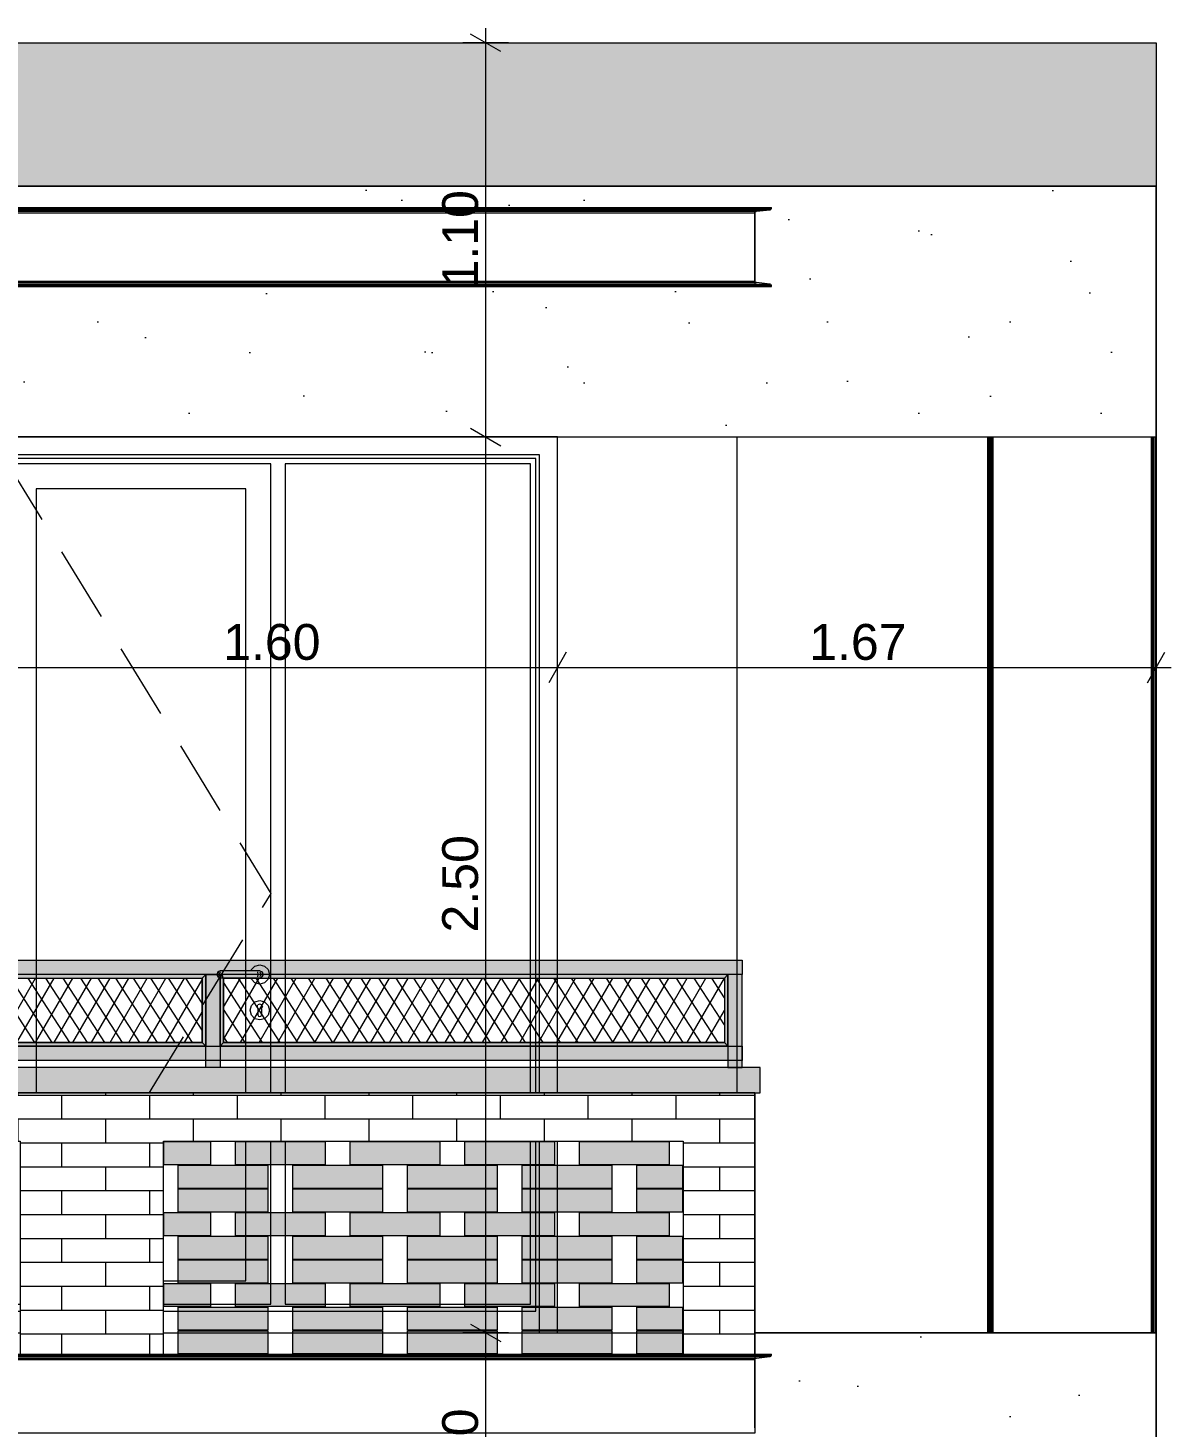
# Model space of a CAD drawing. Header units: millimetres. Extents: x 476571643 to 477489869, y 4620928210 to 4621294454.
# Drawn here: x 477479626 to 477482815, y 4621006164 to 4621010071 of the extents above; entities that cross this region are included whole.
import ezdxf

# ---------------------------------------------------------------- set-up
doc = ezdxf.new("R2010")
doc.units = ezdxf.units.MM
doc.header["$MEASUREMENT"] = 0
doc.set_wipeout_variables(frame=1)
doc.linetypes.add('Hidden Line', pattern=[317.5, 211.666667, -105.833333])
doc.linetypes.add('Wipeout_Contour', pattern=[1000, 0, -1000])
for name, color, linetype, lineweight in [('2D Drafting - General_Pen_No__30_Pen_No__9_Pen_No__9_Pen_No__253', 252, 'Continuous', 0), ('2D Drafting - General_Pen_No__30_Pen_No__9_Pen_No__9_Pen_No__7', 7, 'Continuous', 0), ('2D Drafting - General_Pen_No__7_Pen_No__7', 7, 'Continuous', 0), ('New_2D Drafting - General_Pen_No__30_Pen_No__9_Pen_No__9_Pen_No__250', 7, 'Continuous', 0), ('New_2D Drafting - General_Pen_No__30_Pen_No__9_Pen_No__9_Pen_No__255', 255, 'Continuous', 0), ('New_2D Drafting - General_Pen_No__30_Pen_No__9_Pen_No__9_Pen_No__42', 250, 'Continuous', 0), ('New_2D Drafting - General_Pen_No__30_Pen_No__9_Pen_No__9_Pen_No__7', 7, 'Continuous', 0), ('New_2D Drafting - General_Pen_No__4', 7, 'Continuous', 0), ('New_2D Drafting - General_Pen_No__7', 7, 'Continuous', 0), ('New_Structural - Bearing_Pen_No__250', 7, 'Continuous', 0), ('New_Structural - Bearing_Pen_No__4', 7, 'Continuous', 0), ('Structural - Bearing_Pen_No__250', 7, 'Continuous', 0), ('zoma_Pen_No__142', 142, 'Continuous', 0)]:
    doc.layers.add(name, color=color, linetype=linetype, lineweight=lineweight)
doc.layers.add('New_2D Drafting - General_Pen_No__30_Pen_No__9_Pen_No__9', color=7, linetype='Continuous')
doc.layers.add('zoma', color=7, linetype='Continuous')
doc.layers.add('New_2D Drafting - General_Pen_No__30_Pen_No__9_Pen_No__9_Pen_No__252', color=7, linetype='Continuous', lineweight=0, true_color=0x666666)
doc.layers.add('New_2D Drafting - General_Pen_No__30_Pen_No__9_Pen_No__9_Pen_No__254', color=7, linetype='Continuous', lineweight=0, true_color=0xcccccc)
doc.styles.add('GENERATED_STYLE_2', font='arial.ttf')
doc.dimstyles.new('GENERATED_STYLE__31', dxfattribs={"dimtxt": 100, "dimasz": 64.421331, "dimexe": 0.18, "dimexo": 3, "dimgap": 0.09, "dimtad": 1, "dimtih": 1, "dimtoh": 1, "dimlfac": 0.001, "dimzin": 0, "dimdsep": 46, "dimtxsty": 'GENERATED_STYLE_2', "dimblk": 'ARROWHEAD_2', "dimblk1": 'ARROWHEAD_2', "dimblk2": 'ARROWHEAD_2', "dimcen": 0.09, "dimclrd": 142, "dimclre": 142, "dimclrt": 142, "dimadec": 0, "dimazin": 0, "dimtfac": 1, "dimtdec": 4, "dimtmove": 0, "dimatfit": 3, "dimfxl": 1, "dimtolj": 1, "dimtzin": 0, "dimarcsym": 0})
doc.dimstyles.new('GENERATED_STYLE__32', dxfattribs={"dimtxt": 100, "dimasz": 64.421331, "dimexe": 0.18, "dimexo": 3, "dimgap": 0.09, "dimtad": 1, "dimlfac": 0.001, "dimzin": 0, "dimdsep": 46, "dimtxsty": 'GENERATED_STYLE_2', "dimblk": 'ARROWHEAD_2', "dimblk1": 'ARROWHEAD_2', "dimblk2": 'ARROWHEAD_2', "dimcen": 0.09, "dimclrd": 142, "dimclre": 142, "dimclrt": 142, "dimadec": 0, "dimazin": 0, "dimtfac": 1, "dimtdec": 4, "dimtmove": 0, "dimatfit": 3, "dimfxl": 1, "dimtolj": 1, "dimtzin": 0, "dimarcsym": 0})
pattern_1 = [(45, (476844527.15, 4621386591.04), (-254.55844, 254.55844), [0, -240, 0, -360]), (110, (476845327.15, 4621386591.04), (338.28934, 123.12725), [0, -176, 0, -304])]
pattern_2 = [(60, (476844527.15, 4621385791.044), (-38.9711432, 22.5), []), (122.8330945, (476844527.15, 4621385791.044), (36.8060797, 18.75), [])]

# ---------------------------------------------------------------- blocks, each defined once
blk = doc.blocks.new('*D2103', base_point=(476844527.1, 4621385791))
at = {"layer": 'zoma_Pen_No__142', "color": 142, "linetype": 'Continuous', "lineweight": 0, "transparency": 16777216}
for p, q in [((477479527.6, 4621008328.9), (477479478.7, 4621008244.2)), ((477479503.2, 4621008223), (477479503.2, 4621008350.1)), ((477481127.6, 4621008328.9), (477481078.7, 4621008244.2)), ((477481103.2, 4621008223), (477481103.2, 4621008350.1)), ((477479503.2, 4621008286.5), (477481103.2, 4621008286.5))]:
    blk.add_line(p, q, dxfattribs=at)
at = {"layer": 'zoma_Pen_No__142', "color": 142, "lineweight": 0, "transparency": 16777216, "insert": (477480170.1, 4621008306.5), "char_height": 100, "attachment_point": 7, "style": 'GENERATED_STYLE_2'}
blk.add_mtext('\\A1;{\\pql;\\fArial CYR|b0|i0|c204|p34;1.60}', dxfattribs=at)
blk = doc.blocks.new('ARROWHEAD_2')
at = {"color": 0, "linetype": 'Continuous', "lineweight": 0}
for p, q in [((-0.378, -0.655), (0.378, 0.655)), ((0, 0), (-1, 0))]:
    blk.add_line(p, q, dxfattribs=at)
blk = doc.blocks.new('*D2104', base_point=(476844527.1, 4621385791))
at = {"layer": 'zoma_Pen_No__142', "color": 142, "linetype": 'Continuous', "lineweight": 0, "transparency": 16777216}
for p, q in [((477481127.6, 4621008328.9), (477481078.7, 4621008244.2)), ((477481103.2, 4621008223), (477481103.2, 4621008350.1)), ((477482749.3, 4621008244.2), (477482798.3, 4621008328.9)), ((477482773.8, 4621008223), (477482773.8, 4621008350.1)), ((477481103.2, 4621008286.5), (477482773.8, 4621008286.5)), ((477482773.8, 4621008286.5), (477482815.3, 4621008286.5))]:
    blk.add_line(p, q, dxfattribs=at)
at = {"layer": 'zoma_Pen_No__142', "color": 142, "lineweight": 0, "transparency": 16777216, "insert": (477481805.5, 4621008306.5), "char_height": 100, "attachment_point": 7, "style": 'GENERATED_STYLE_2'}
blk.add_mtext('\\A1;{\\pql;\\fArial CYR|b0|i0|c204|p34;1.67}', dxfattribs=at)
blk = doc.blocks.new('*D2184', base_point=(476844527.1, 4621385791))
at = {"layer": 'zoma_Pen_No__142', "color": 142, "linetype": 'Continuous', "lineweight": 0, "transparency": 16777216}
for p, q in [((477480860.4, 4621006454.5), (477480945.2, 4621006405.5)), ((477480966.4, 4621006430), (477480839.2, 4621006430)), ((477480902.8, 4621005730), (477480902.8, 4621006430)), ((477480860.4, 4621005754.5), (477480945.2, 4621005705.5)), ((477480966.4, 4621005730), (477480839.2, 4621005730))]:
    blk.add_line(p, q, dxfattribs=at)
at = {"layer": 'zoma_Pen_No__142', "color": 142, "lineweight": 0, "transparency": 16777216, "insert": (477480882.8, 4621005947), "char_height": 100, "attachment_point": 7, "rotation": 90, "style": 'GENERATED_STYLE_2'}
blk.add_mtext('\\A1;{\\pql;\\fArial CYR|b0|i0|c204|p34;0.70}', dxfattribs=at)
blk = doc.blocks.new('*D2185', base_point=(476844527.1, 4621385791))
at = {"layer": 'zoma_Pen_No__142', "color": 142, "linetype": 'Continuous', "lineweight": 0, "transparency": 16777216}
for p, q in [((477480860.4, 4621008954.5), (477480945.2, 4621008905.5)), ((477480966.4, 4621008930), (477480839.2, 4621008930)), ((477480902.8, 4621006430), (477480902.8, 4621008930)), ((477480860.4, 4621006454.5), (477480945.2, 4621006405.5)), ((477480966.4, 4621006430), (477480839.2, 4621006430))]:
    blk.add_line(p, q, dxfattribs=at)
at = {"layer": 'zoma_Pen_No__142', "color": 142, "lineweight": 0, "transparency": 16777216, "insert": (477480882.8, 4621007547), "char_height": 100, "attachment_point": 7, "rotation": 90, "style": 'GENERATED_STYLE_2'}
blk.add_mtext('\\A1;{\\pql;\\fArial CYR|b0|i0|c204|p34;2.50}', dxfattribs=at)
blk = doc.blocks.new('*D2186', base_point=(476844527.1, 4621385791))
at = {"layer": 'zoma_Pen_No__142', "color": 142, "linetype": 'Continuous', "lineweight": 0, "transparency": 16777216}
for p, q in [((477480945.2, 4621010005.1), (477480860.4, 4621010054.1)), ((477480902.8, 4621010029.6), (477480902.8, 4621010071)), ((477480966.4, 4621010029.6), (477480839.2, 4621010029.6)), ((477480902.8, 4621008930), (477480902.8, 4621010029.6)), ((477480860.4, 4621008954.5), (477480945.2, 4621008905.5)), ((477480966.4, 4621008930), (477480839.2, 4621008930))]:
    blk.add_line(p, q, dxfattribs=at)
at = {"layer": 'zoma_Pen_No__142', "color": 142, "lineweight": 0, "transparency": 16777216, "insert": (477480882.8, 4621009346.8), "char_height": 100, "attachment_point": 7, "rotation": 90, "style": 'GENERATED_STYLE_2'}
blk.add_mtext('\\A1;{\\pql;\\fArial CYR|b0|i0|c204|p34;1.10}', dxfattribs=at)

msp = doc.modelspace()

# ---------------------------------------------------------------- hatches: boundary and pattern name
at = {"layer": '2D Drafting - General_Pen_No__30_Pen_No__9_Pen_No__9_Pen_No__253', "linetype": 'Continuous', "lineweight": 0}
h = msp.add_hatch(dxfattribs=at)
h.set_pattern_fill('BRICK___RUNNING_BOND', color=252, style=0, pattern_type=2)
h.set_pattern_definition([(180, (477424474.43, 4620999563.556), (0, 66.64), []), (90, (477424474.43, 4620999563.56), (244.8, 0), [66.64, -66.64]), (90, (477424352.03, 4620999630.2), (244.8, 0), [66.64, -66.64])])
h.paths.add_polyline_path([(477461534.094, 4621010029.584), (477468904.237, 4621010029.584), (477482773.805, 4621010029.584), (477482773.805, 4621009629.993), (477475902.18, 4621009629.993), (477475804.11, 4621009629.993), (477468504.11, 4621009629.993), (477461534.094, 4621009629.993)])
at = {"layer": 'New_2D Drafting - General_Pen_No__30_Pen_No__9_Pen_No__9_Pen_No__255', "linetype": 'Continuous', "lineweight": 0}
for points in [[(477481618.93, 4621007469.985), (477481618.93, 4621007429.985), (477475788.935, 4621007429.985), (477475788.935, 4621007469.985)], [(477480121.423, 4621007429.985), (477478723.923, 4621007429.985), (477478733.923, 4621007419.985), (477480111.423, 4621007419.985)], [(477480121.423, 4621007429.985), (477480121.423, 4621007229.985), (477480111.423, 4621007239.985), (477480111.423, 4621007419.985)], [(477480161.423, 4621007169.985), (477480121.423, 4621007169.985), (477480121.423, 4621007429.985), (477480161.423, 4621007429.985)], [(477480161.423, 4621007430.011), (477480171.423, 4621007420.011), (477480171.423, 4621007239.985), (477480161.423, 4621007229.985)], [(477481568.923, 4621007419.985), (477481578.923, 4621007429.985), (477480161.423, 4621007429.985), (477480171.423, 4621007419.985)], [(477481568.923, 4621007419.985), (477481568.923, 4621007239.985), (477481578.923, 4621007229.985), (477481578.923, 4621007429.985)], [(477481578.923, 4621007169.985), (477481618.93, 4621007169.985), (477481618.93, 4621007429.985), (477481578.923, 4621007429.985)], [(477480121.423, 4621007229.985), (477478723.923, 4621007229.985), (477478733.923, 4621007239.985), (477480111.423, 4621007239.985)], [(477481568.923, 4621007239.985), (477481578.923, 4621007229.985), (477480161.423, 4621007229.985), (477480171.423, 4621007239.985)], [(477481618.93, 4621007229.985), (477481618.93, 4621007189.985), (477475788.935, 4621007189.985), (477475788.935, 4621007229.985)], [(477475738.935, 4621007099.985), (477481668.93, 4621007099.985), (477481668.93, 4621007169.985), (477475738.935, 4621007169.985)]]:
    msp.add_hatch(color=255, dxfattribs=at).paths.add_polyline_path(points)
at = {"layer": 'New_2D Drafting - General_Pen_No__7', "linetype": 'Continuous', "lineweight": 0}
h = msp.add_hatch(dxfattribs=at)
h.set_pattern_fill('BATT_INSULATION', style=0, pattern_type=2)
h.set_pattern_definition(pattern_2)
h.paths.add_polyline_path([(477478733.923, 4621007419.985), (477480111.423, 4621007419.985), (477480111.423, 4621007239.985), (477478733.923, 4621007239.985)])
h = msp.add_hatch(dxfattribs=at)
h.set_pattern_fill('BATT_INSULATION', style=0, pattern_type=2)
h.set_pattern_definition(pattern_2)
h.paths.add_polyline_path([(477480171.423, 4621007419.985), (477481568.923, 4621007419.985), (477481568.923, 4621007239.985), (477480171.423, 4621007239.985)])

# ---------------------------------------------------------------- linework, layer by layer
at = {"layer": '2D Drafting - General_Pen_No__30_Pen_No__9_Pen_No__9_Pen_No__7', "color": 7, "linetype": 'Continuous', "lineweight": 0, "flags": 128}
msp.add_lwpolyline([(477461534.094, 4621010029.584), (477468904.237, 4621010029.584), (477482773.805, 4621010029.584), (477482773.805, 4621009629.993), (477475902.18, 4621009629.993), (477475804.11, 4621009629.993), (477468504.11, 4621009629.993), (477461534.094, 4621009629.993)], close=True, dxfattribs=at)
at = {"layer": '2D Drafting - General_Pen_No__7_Pen_No__7', "color": 7, "linetype": 'Continuous', "lineweight": 0, "flags": 128}
for points in [[(477481043.164, 4621008870), (477479563.164, 4621008869.995), (477479563.173, 4621006489.998), (477481043.173, 4621006490.003)], [(477480303.169, 4621008854.998), (477479578.164, 4621008854.995), (477479578.173, 4621006509.998), (477480303.173, 4621006510)], [(477481028.164, 4621008855), (477480343.164, 4621008854.998), (477480343.173, 4621006510), (477481028.173, 4621006510.003)], [(477480233.165, 4621008784.997), (477479648.165, 4621008784.995), (477479648.172, 4621006574.998), (477480233.172, 4621006575)]]:
    msp.add_lwpolyline(points, close=True, dxfattribs=at)
at = {"layer": 'New_2D Drafting - General_Pen_No__30_Pen_No__9_Pen_No__9_Pen_No__250', "color": 7, "linetype": 'Continuous', "lineweight": 0, "flags": 128}
msp.add_lwpolyline([(477481618.93, 4621007229.985), (477481618.93, 4621007189.985), (477475788.935, 4621007189.985), (477475788.935, 4621007229.985)], close=True, dxfattribs=at)
at = {"layer": 'New_2D Drafting - General_Pen_No__30_Pen_No__9_Pen_No__9_Pen_No__7', "color": 7, "linetype": 'Continuous', "lineweight": 0, "flags": 128}
for points in [[(477481603.946, 4621006429.989), (477482304.11, 4621006429.988), (477482304.11, 4621008929.993), (477481603.946, 4621008929.993)], [(477481618.93, 4621007469.985), (477481618.93, 4621007429.985), (477475788.935, 4621007429.985), (477475788.935, 4621007469.985)], [(477480121.423, 4621007429.985), (477478723.923, 4621007429.985), (477478733.923, 4621007419.985), (477480111.423, 4621007419.985)], [(477480121.423, 4621007429.985), (477480121.423, 4621007229.985), (477480111.423, 4621007239.985), (477480111.423, 4621007419.985)], [(477480161.423, 4621007169.985), (477480121.423, 4621007169.985), (477480121.423, 4621007429.985), (477480161.423, 4621007429.985)], [(477480161.423, 4621007430.011), (477480171.423, 4621007420.011), (477480171.423, 4621007239.985), (477480161.423, 4621007229.985)], [(477481568.923, 4621007419.985), (477481578.923, 4621007429.985), (477480161.423, 4621007429.985), (477480171.423, 4621007419.985)], [(477481568.923, 4621007419.985), (477481568.923, 4621007239.985), (477481578.923, 4621007229.985), (477481578.923, 4621007429.985)], [(477481578.923, 4621007169.985), (477481618.93, 4621007169.985), (477481618.93, 4621007429.985), (477481578.923, 4621007429.985)], [(477480121.423, 4621007229.985), (477478723.923, 4621007229.985), (477478733.923, 4621007239.985), (477480111.423, 4621007239.985)], [(477481568.923, 4621007239.985), (477481578.923, 4621007229.985), (477480161.423, 4621007229.985), (477480171.423, 4621007239.985)], [(477475738.935, 4621007099.985), (477481668.93, 4621007099.985), (477481668.93, 4621007169.985), (477475738.935, 4621007169.985)]]:
    msp.add_lwpolyline(points, close=True, dxfattribs=at)
at = {"layer": 'New_2D Drafting - General_Pen_No__4', "color": 7, "linetype": 'Continuous', "lineweight": 0, "flags": 128}
for points in [[(477478733.923, 4621007419.985), (477480111.423, 4621007419.985), (477480111.423, 4621007239.985), (477478733.923, 4621007239.985)], [(477480171.423, 4621007419.985), (477481568.923, 4621007419.985), (477481568.923, 4621007239.985), (477480171.423, 4621007239.985)]]:
    msp.add_lwpolyline(points, close=True, dxfattribs=at)
at = {"layer": 'New_Structural - Bearing_Pen_No__250', "color": 7, "linetype": 'Continuous', "lineweight": 0}
for p, q in [((477480155.208, 4621007437.069), (477480152.279, 4621007429.998)), ((477480152.279, 4621007429.998), (477480155.208, 4621007422.927)), ((477480156.76, 4621007437.069), (477480154.001, 4621007429.998)), ((477480154.001, 4621007429.998), (477480156.76, 4621007422.927)), ((477480162.279, 4621007439.998), (477480155.208, 4621007437.069)), ((477480161.574, 4621007437.069), (477480159.463, 4621007429.998)), ((477480159.463, 4621007429.998), (477480161.575, 4621007422.927)), ((477480163.421, 4621007439.998), (477480162.279, 4621007439.998)), ((477480166.672, 4621007439.998), (477480163.421, 4621007439.998)), ((477480171.539, 4621007439.998), (477480166.672, 4621007439.998)), ((477480168.78, 4621007437.069), (477480167.637, 4621007429.998)), ((477480167.637, 4621007429.998), (477480168.78, 4621007422.927)), ((477480177.279, 4621007439.998), (477480171.539, 4621007439.998)), ((477480257.279, 4621007439.999), (477480177.279, 4621007439.998)), ((477480247.959, 4621007439.998), (477480248.896, 4621007443.498)), ((477480248.896, 4621007443.498), (477480258.779, 4621007453.381)), ((477480263.019, 4621007439.999), (477480257.279, 4621007439.999)), ((477480258.779, 4621007453.381), (477480272.279, 4621007456.999)), ((477480267.886, 4621007439.999), (477480263.019, 4621007439.999)), ((477480265.778, 4621007437.07), (477480266.921, 4621007429.999)), ((477480266.921, 4621007429.999), (477480265.778, 4621007422.927)), ((477480271.137, 4621007439.999), (477480267.886, 4621007439.999)), ((477480272.279, 4621007439.999), (477480271.137, 4621007439.999)), ((477480272.279, 4621007456.999), (477480285.779, 4621007453.381)), ((477480272.279, 4621007439.999), (477480279.35, 4621007437.07)), ((477480272.984, 4621007437.07), (477480275.095, 4621007429.999)), ((477480275.095, 4621007429.999), (477480272.984, 4621007422.927)), ((477480277.798, 4621007437.07), (477480280.557, 4621007429.999)), ((477480280.557, 4621007429.999), (477480277.798, 4621007422.928)), ((477480279.35, 4621007437.07), (477480282.279, 4621007429.999)), ((477480282.279, 4621007429.999), (477480279.35, 4621007422.928)), ((477480285.779, 4621007453.381), (477480295.662, 4621007443.499)), ((477480295.662, 4621007443.499), (477480299.279, 4621007429.999)), ((477480299.279, 4621007429.999), (477480295.662, 4621007416.499)), ((477480155.208, 4621007422.927), (477480162.279, 4621007419.998)), ((477480163.421, 4621007419.998), (477480162.279, 4621007419.998)), ((477480166.672, 4621007419.998), (477480163.421, 4621007419.998)), ((477480171.539, 4621007419.998), (477480166.672, 4621007419.998)), ((477480177.279, 4621007419.998), (477480171.539, 4621007419.998)), ((477480257.279, 4621007419.999), (477480177.279, 4621007419.998)), ((477480248.896, 4621007416.498), (477480247.959, 4621007419.998)), ((477480258.779, 4621007406.616), (477480248.896, 4621007416.498)), ((477480263.019, 4621007419.999), (477480257.279, 4621007419.999)), ((477480272.279, 4621007402.999), (477480258.779, 4621007406.616)), ((477480267.886, 4621007419.999), (477480263.019, 4621007419.999)), ((477480271.137, 4621007419.999), (477480267.886, 4621007419.999)), ((477480272.279, 4621007419.999), (477480271.137, 4621007419.999)), ((477480279.35, 4621007422.928), (477480272.279, 4621007419.999)), ((477480285.779, 4621007406.616), (477480272.279, 4621007402.999)), ((477480295.662, 4621007416.499), (477480285.779, 4621007406.616)), ((477480248.897, 4621007343.498), (477480258.779, 4621007353.381)), ((477480258.779, 4621007353.381), (477480272.279, 4621007356.999)), ((477480272.279, 4621007356.999), (477480285.779, 4621007353.381)), ((477480285.779, 4621007353.381), (477480295.662, 4621007343.499)), ((477480245.279, 4621007329.998), (477480248.897, 4621007343.498)), ((477480248.897, 4621007316.498), (477480245.279, 4621007329.998)), ((477480258.779, 4621007306.616), (477480248.897, 4621007316.498)), ((477480265.559, 4621007341.638), (477480264.812, 4621007339.691)), ((477480264.812, 4621007339.691), (477480267.279, 4621007334.399)), ((477480265.559, 4621007341.638), (477480266.904, 4621007345.142)), ((477480272.279, 4621007347.424), (477480266.904, 4621007345.142)), ((477480267.279, 4621007334.399), (477480267.279, 4621007332.885)), ((477480267.279, 4621007332.885), (477480267.279, 4621007329.999)), ((477480267.279, 4621007329.999), (477480267.279, 4621007327.112)), ((477480267.279, 4621007327.112), (477480267.279, 4621007321.338)), ((477480267.279, 4621007321.338), (477480267.279, 4621007317.499)), ((477480267.279, 4621007317.499), (477480268.744, 4621007313.963)), ((477480268.744, 4621007313.963), (477480272.279, 4621007312.499)), ((477480277.655, 4621007345.142), (477480272.279, 4621007347.424)), ((477480272.279, 4621007312.499), (477480275.815, 4621007313.963)), ((477480275.815, 4621007313.963), (477480277.279, 4621007317.499)), ((477480277.279, 4621007334.399), (477480279.747, 4621007339.691)), ((477480277.279, 4621007332.885), (477480277.279, 4621007334.399)), ((477480277.279, 4621007332.885), (477480277.279, 4621007329.999)), ((477480277.279, 4621007329.999), (477480277.279, 4621007327.112)), ((477480277.279, 4621007327.112), (477480277.279, 4621007321.338)), ((477480277.279, 4621007321.338), (477480277.279, 4621007317.499)), ((477480279, 4621007341.638), (477480277.655, 4621007345.142)), ((477480279, 4621007341.638), (477480279.747, 4621007339.691)), ((477480295.662, 4621007316.499), (477480285.779, 4621007306.616)), ((477480295.662, 4621007343.499), (477480299.279, 4621007329.999)), ((477480299.279, 4621007329.999), (477480295.662, 4621007316.499)), ((477480272.28, 4621007302.999), (477480258.779, 4621007306.616)), ((477480285.779, 4621007306.616), (477480272.28, 4621007302.999))]:
    msp.add_line(p, q, dxfattribs=at)

# ---------------------------------------------------------------- dimensions: what is measured, and where the dimension line sits
at = {"layer": 'zoma', "color": 142, "linetype": 'Continuous', "lineweight": 0}
dim = msp.add_linear_dim(base=(477481103.165, 4621008286.545), p1=(477479503.165, 4621008636.469), p2=(477481103.165, 4621008767.439), dimstyle='GENERATED_STYLE__31', dxfattribs=at)
dim.commit()
dim.dimension.update_dxf_attribs({"geometry": '*D2103', "text_midpoint": (477480300.019, 4621008356.545), "dimtype": 160})

# ---------------------------------------------------------------- next in the draw order: wipeouts: each hides what was drawn before it
at = {"color": 254, "linetype": 'Wipeout_Contour', "lineweight": 0, "ltscale": 37164898538.61016}
msp.add_wipeout([(477475804.11, 4621008929.993), (477482774.143, 4621008929.993), (477482774.143, 4621009629.993), (477475804.11, 4621009629.993), (477475804.11, 4621009569.991), (477481653.922, 4621009569.991), (477481653.922, 4621009349.991), (477475804.11, 4621009349.991)], dxfattribs=at).dxf.layer = 'New_2D Drafting - General_Pen_No__30_Pen_No__9_Pen_No__9'
at = {"color": 254, "linetype": 'Wipeout_Contour', "lineweight": 0, "ltscale": 27873655065.9158}
msp.add_wipeout([(477475804.11, 4621006149.991), (477475804.11, 4621005729.993), (477482774.143, 4621005729.993), (477482774.143, 4621006429.993), (477481653.93, 4621006429.993), (477481653.93, 4621006149.991)], dxfattribs=at).dxf.layer = 'New_2D Drafting - General_Pen_No__30_Pen_No__9_Pen_No__9'

# ---------------------------------------------------------------- next in the draw order: hatches: boundary and pattern name
at = {"layer": 'New_2D Drafting - General_Pen_No__30_Pen_No__9_Pen_No__9_Pen_No__42', "linetype": 'Continuous', "lineweight": 0, "true_color": 0xc7c8ca}
h = msp.add_hatch(dxfattribs=at)
h.set_pattern_fill('CUT_STONE', color=9, style=0, pattern_type=2)
h.set_pattern_definition(pattern_1)
h.paths.add_polyline_path([(477475804.11, 4621008929.993), (477482774.143, 4621008929.993), (477482774.143, 4621009629.993), (477475804.11, 4621009629.993), (477475804.11, 4621009569.991), (477481653.922, 4621009569.991), (477481653.922, 4621009349.991), (477475804.11, 4621009349.991)])
h = msp.add_hatch(dxfattribs=at)
h.set_pattern_fill('CUT_STONE', color=9, style=0, pattern_type=2)
h.set_pattern_definition(pattern_1)
h.paths.add_polyline_path([(477475804.11, 4621006149.991), (477475804.11, 4621005729.993), (477482774.143, 4621005729.993), (477482774.143, 4621006429.993), (477481653.93, 4621006429.993), (477481653.93, 4621006149.991)])

# ---------------------------------------------------------------- next in the draw order: linework, layer by layer
at = {"layer": '2D Drafting - General_Pen_No__7_Pen_No__7', "color": 7, "linetype": 'Continuous', "lineweight": 0, "flags": 128}
msp.add_lwpolyline([(477479507.289, 4621006429.996), (477481103.173, 4621006430.001), (477481103.164, 4621008930.001), (477479503.164, 4621008929.996)], dxfattribs=at)
msp.add_lwpolyline([(477481053.164, 4621008880), (477479553.164, 4621008879.995), (477479553.173, 4621006429.996), (477481053.173, 4621006430.003)], close=True, dxfattribs=at)
at = {"layer": '2D Drafting - General_Pen_No__7_Pen_No__7', "color": 7, "linetype": 'Hidden Line', "lineweight": 0, "flags": 128}
msp.add_lwpolyline([(477479553.164, 4621008879.995), (477480303.169, 4621007655.875), (477479553.95, 4621006431.28)], dxfattribs=at)
at = {"layer": 'New_2D Drafting - General_Pen_No__30_Pen_No__9_Pen_No__9_Pen_No__7', "color": 7, "linetype": 'Continuous', "lineweight": 0, "flags": 128}
for points in [[(477475804.11, 4621008929.993), (477482774.143, 4621008929.993), (477482774.143, 4621009629.993), (477475804.11, 4621009629.993), (477475804.11, 4621009569.991), (477481653.922, 4621009569.991), (477481653.922, 4621009349.991), (477475804.11, 4621009349.991)], [(477475804.11, 4621006149.991), (477475804.11, 4621005729.993), (477482774.143, 4621005729.993), (477482774.143, 4621006429.993), (477481653.93, 4621006429.993), (477481653.93, 4621006149.991)]]:
    msp.add_lwpolyline(points, close=True, dxfattribs=at)
at = {"layer": 'New_Structural - Bearing_Pen_No__250', "color": 7, "linetype": 'Continuous', "lineweight": 0}
for p, q in [((477482773.805, 4621010029.584), (477482773.805, 4621002529.993)), ((477475804.11, 4621009629.993), (477482774.143, 4621009629.993)), ((477475804.11, 4621008929.993), (477482774.143, 4621008929.993)), ((477475804.11, 4621006429.993), (477482774.143, 4621006429.993))]:
    msp.add_line(p, q, dxfattribs=at)
at = {"layer": 'Structural - Bearing_Pen_No__250', "color": 7, "linetype": 'Continuous', "lineweight": 0}
for p, q in [((477475707.596, 4621009569.991), (477481700.248, 4621009569.991)), ((477475707.596, 4621009567.496), (477481700.248, 4621009567.496)), ((477475712.059, 4621009563.541), (477481695.786, 4621009563.541)), ((477475749.46, 4621009559.551), (477481658.385, 4621009559.551)), ((477475753.922, 4621009555.596), (477481653.922, 4621009555.596)), ((477481653.922, 4621009555.596), (477481654.322, 4621009557.126)), ((477481653.922, 4621009364.404), (477481653.922, 4621009555.596)), ((477481654.322, 4621009557.126), (477481655.46, 4621009558.424)), ((477481655.46, 4621009558.424), (477481657.163, 4621009559.291)), ((477481657.163, 4621009559.291), (477481658.385, 4621009559.551)), ((477481658.385, 4621009559.551), (477481695.786, 4621009563.541)), ((477481695.786, 4621009563.541), (477481697.008, 4621009563.8)), ((477481697.008, 4621009563.8), (477481698.711, 4621009564.667)), ((477481698.711, 4621009564.667), (477481699.849, 4621009565.965)), ((477481699.849, 4621009565.965), (477481700.248, 4621009567.496)), ((477481700.248, 4621009567.496), (477481700.248, 4621009569.991)), ((477475707.596, 4621009352.486), (477481700.248, 4621009352.486)), ((477475707.596, 4621009349.991), (477481700.248, 4621009349.991)), ((477475712.059, 4621009356.441), (477481695.786, 4621009356.441)), ((477475749.46, 4621009360.431), (477481658.385, 4621009360.431)), ((477475753.921, 4621009364.386), (477481653.922, 4621009364.386)), ((477481654.322, 4621009362.855), (477481653.922, 4621009364.386)), ((477481655.46, 4621009361.557), (477481654.322, 4621009362.855)), ((477481657.163, 4621009360.69), (477481655.46, 4621009361.557)), ((477481658.385, 4621009360.431), (477481657.163, 4621009360.69)), ((477481695.786, 4621009356.441), (477481658.385, 4621009360.431)), ((477481697.008, 4621009356.181), (477481695.786, 4621009356.441)), ((477481698.711, 4621009355.314), (477481697.008, 4621009356.181)), ((477481699.849, 4621009354.016), (477481698.711, 4621009355.314)), ((477481700.248, 4621009352.486), (477481699.849, 4621009354.016)), ((477481700.248, 4621009349.991), (477481700.248, 4621009352.486)), ((477482304.11, 4621008929.993), (477482304.11, 4621006429.988)), ((477482306.605, 4621008929.993), (477482306.605, 4621006429.988)), ((477482310.56, 4621008929.993), (477482310.56, 4621006429.988)), ((477482314.55, 4621008929.993), (477482314.55, 4621006429.988)), ((477482318.505, 4621008929.993), (477482318.505, 4621006429.988)), ((477482759.748, 4621008929.993), (477482759.748, 4621006429.988)), ((477482763.703, 4621008929.993), (477482763.703, 4621006429.988)), ((477482767.693, 4621008929.993), (477482767.693, 4621006429.988)), ((477482771.648, 4621008929.993), (477482771.648, 4621006429.988)), ((477482774.143, 4621008929.993), (477482774.143, 4621006429.988)), ((477475707.596, 4621006369.991), (477481700.248, 4621006369.991)), ((477475707.596, 4621006367.496), (477481700.248, 4621006367.496)), ((477475712.059, 4621006363.541), (477481695.786, 4621006363.541)), ((477475749.46, 4621006359.551), (477481658.385, 4621006359.551)), ((477475753.922, 4621006355.596), (477481653.922, 4621006355.596)), ((477481653.922, 4621006355.596), (477481654.322, 4621006357.126)), ((477481653.922, 4621006164.404), (477481653.922, 4621006355.596)), ((477481654.322, 4621006357.126), (477481655.46, 4621006358.424)), ((477481655.46, 4621006358.424), (477481657.163, 4621006359.291)), ((477481657.163, 4621006359.291), (477481658.385, 4621006359.551)), ((477481658.385, 4621006359.551), (477481695.786, 4621006363.541)), ((477481695.786, 4621006363.541), (477481697.008, 4621006363.8)), ((477481697.008, 4621006363.8), (477481698.711, 4621006364.667)), ((477481698.711, 4621006364.667), (477481699.849, 4621006365.965)), ((477481699.849, 4621006365.965), (477481700.248, 4621006367.496)), ((477481700.248, 4621006367.496), (477481700.248, 4621006369.991))]:
    msp.add_line(p, q, dxfattribs=at)

# ---------------------------------------------------------------- next in the draw order: dimensions: what is measured, and where the dimension line sits
at = {"layer": 'zoma', "color": 142, "linetype": 'Continuous', "lineweight": 0}
dim = msp.add_linear_dim(base=(477480902.788, 4621010029.584), p1=(477463204.432, 4621008930), p2=(477461534.094, 4621010029.584), angle=90, dimstyle='GENERATED_STYLE__32', dxfattribs=at)
dim.commit()
dim.dimension.update_dxf_attribs({"geometry": '*D2186', "text_midpoint": (477480832.788, 4621009476.646), "dimtype": 160, "text_rotation": 90})
dim = msp.add_linear_dim(base=(477482773.805, 4621008286.545), p1=(477481103.165, 4621008767.439), p2=(477482773.805, 4621009344.9), dimstyle='GENERATED_STYLE__31', dxfattribs=at)
dim.commit()
dim.dimension.update_dxf_attribs({"geometry": '*D2104', "text_midpoint": (477481935.339, 4621008356.545), "dimtype": 160})

# ---------------------------------------------------------------- next in the draw order: wipeouts: each hides what was drawn before it
at = {"color": 254, "linetype": 'Wipeout_Contour', "lineweight": 0, "ltscale": 74329753829.77966}
msp.add_wipeout([(477475753.935, 4621006369.991), (477475954.049, 4621006369.991), (477475954.049, 4621006964.991), (477477403.991, 4621006964.991), (477477403.991, 4621006369.991), (477477803.991, 4621006369.991), (477477803.991, 4621006964.985), (477479603.989, 4621006964.985), (477479603.989, 4621006369.991), (477480003.989, 4621006369.991), (477480003.989, 4621006964.985), (477481453.93, 4621006964.985), (477481453.93, 4621006369.991), (477481653.93, 4621006369.991), (477481653.93, 4621007099.985), (477475753.935, 4621007099.985)], dxfattribs=at).dxf.layer = 'New_2D Drafting - General_Pen_No__30_Pen_No__9_Pen_No__9'

# ---------------------------------------------------------------- next in the draw order: hatches: boundary and pattern name
at = {"layer": 'New_2D Drafting - General_Pen_No__30_Pen_No__9_Pen_No__9_Pen_No__254', "linetype": 'Continuous', "lineweight": 0, "true_color": 0xcccccc}
h = msp.add_hatch(dxfattribs=at)
h.set_pattern_fill('BRICK___RUNNING_BOND', color=254, style=0, pattern_type=2)
h.set_pattern_definition([(180, (477481189.12, 4621006759.99), (0, 66.64), []), (90, (477481189.12, 4621006759.99), (244.8, 0), [66.64, -66.64]), (90, (477481066.72, 4621006826.63), (244.8, 0), [66.64, -66.64])])
h.paths.add_polyline_path([(477475753.935, 4621006369.991), (477475954.049, 4621006369.991), (477475954.049, 4621006964.991), (477477403.991, 4621006964.991), (477477403.991, 4621006369.991), (477477803.991, 4621006369.991), (477477803.991, 4621006964.985), (477479603.989, 4621006964.985), (477479603.989, 4621006369.991), (477480003.989, 4621006369.991), (477480003.989, 4621006964.985), (477481453.93, 4621006964.985), (477481453.93, 4621006369.991), (477481653.93, 4621006369.991), (477481653.93, 4621007099.985), (477475753.935, 4621007099.985)])
at = {"layer": 'New_2D Drafting - General_Pen_No__30_Pen_No__9_Pen_No__9_Pen_No__255', "linetype": 'Continuous', "lineweight": 0}
for points in [[(477480004.987, 4621006963.985), (477480134.472, 4621006963.985), (477480134.472, 4621006898.985), (477480004.987, 4621006898.985)], [(477480204.472, 4621006963.985), (477480454.472, 4621006963.985), (477480454.472, 4621006898.985), (477480204.472, 4621006898.985)], [(477480524.472, 4621006963.985), (477480774.472, 4621006963.985), (477480774.472, 4621006898.985), (477480524.472, 4621006898.985)], [(477480844.472, 4621006963.985), (477481094.472, 4621006963.985), (477481094.472, 4621006898.985), (477480844.472, 4621006898.985)], [(477481164.472, 4621006963.985), (477481414.472, 4621006963.985), (477481414.472, 4621006898.985), (477481164.472, 4621006898.985)], [(477480294.472, 4621006897.985), (477480294.472, 4621006832.985), (477480044.472, 4621006832.985), (477480044.472, 4621006897.985)], [(477480614.472, 4621006897.985), (477480614.472, 4621006832.985), (477480364.472, 4621006832.985), (477480364.472, 4621006897.985)], [(477480934.472, 4621006897.985), (477480934.472, 4621006832.985), (477480684.472, 4621006832.985), (477480684.472, 4621006897.985)], [(477481254.472, 4621006897.985), (477481254.472, 4621006832.985), (477481004.472, 4621006832.985), (477481004.472, 4621006897.985)], [(477481452.472, 4621006897.985), (477481452.472, 4621006832.985), (477481324.472, 4621006832.985), (477481324.472, 4621006897.985)], [(477480294.472, 4621006831.985), (477480294.472, 4621006766.985), (477480044.472, 4621006766.985), (477480044.472, 4621006831.985)], [(477480614.472, 4621006831.985), (477480614.472, 4621006766.985), (477480364.472, 4621006766.985), (477480364.472, 4621006831.985)], [(477480934.472, 4621006831.985), (477480934.472, 4621006766.985), (477480684.472, 4621006766.985), (477480684.472, 4621006831.985)], [(477481254.472, 4621006831.985), (477481254.472, 4621006766.985), (477481004.472, 4621006766.985), (477481004.472, 4621006831.985)], [(477481452.472, 4621006831.985), (477481452.472, 4621006766.985), (477481324.472, 4621006766.985), (477481324.472, 4621006831.985)], [(477480004.987, 4621006765.985), (477480134.472, 4621006765.985), (477480134.472, 4621006700.985), (477480004.987, 4621006700.985)], [(477480204.472, 4621006700.985), (477480204.472, 4621006765.985), (477480454.472, 4621006765.985), (477480454.472, 4621006700.985)], [(477480524.472, 4621006700.985), (477480524.472, 4621006765.985), (477480774.472, 4621006765.985), (477480774.472, 4621006700.985)], [(477480844.472, 4621006700.985), (477480844.472, 4621006765.985), (477481094.472, 4621006765.985), (477481094.472, 4621006700.985)], [(477481164.472, 4621006700.985), (477481164.472, 4621006765.985), (477481414.472, 4621006765.985), (477481414.472, 4621006700.985)], [(477480044.472, 4621006699.985), (477480294.472, 4621006699.985), (477480294.472, 4621006634.985), (477480044.472, 4621006634.985)], [(477480364.472, 4621006699.985), (477480614.472, 4621006699.985), (477480614.472, 4621006634.985), (477480364.472, 4621006634.985)], [(477480684.472, 4621006699.985), (477480934.472, 4621006699.985), (477480934.472, 4621006634.985), (477480684.472, 4621006634.985)], [(477481004.472, 4621006699.985), (477481254.472, 4621006699.985), (477481254.472, 4621006634.985), (477481004.472, 4621006634.985)], [(477481324.472, 4621006699.985), (477481452.472, 4621006699.985), (477481452.472, 4621006634.985), (477481324.472, 4621006634.985)], [(477480044.472, 4621006633.985), (477480294.472, 4621006633.985), (477480294.472, 4621006568.985), (477480044.472, 4621006568.985)], [(477480364.472, 4621006633.985), (477480614.472, 4621006633.985), (477480614.472, 4621006568.985), (477480364.472, 4621006568.985)], [(477480684.472, 4621006633.985), (477480934.472, 4621006633.985), (477480934.472, 4621006568.985), (477480684.472, 4621006568.985)], [(477481004.472, 4621006633.985), (477481254.472, 4621006633.985), (477481254.472, 4621006568.985), (477481004.472, 4621006568.985)], [(477481324.472, 4621006633.985), (477481452.472, 4621006633.985), (477481452.472, 4621006568.985), (477481324.472, 4621006568.985)], [(477480004.987, 4621006567.985), (477480134.472, 4621006567.985), (477480134.472, 4621006502.985), (477480004.987, 4621006502.985)], [(477480454.472, 4621006567.985), (477480454.472, 4621006502.985), (477480204.472, 4621006502.985), (477480204.472, 4621006567.985)], [(477480774.472, 4621006567.985), (477480774.472, 4621006502.985), (477480524.472, 4621006502.985), (477480524.472, 4621006567.985)], [(477481094.472, 4621006567.985), (477481094.472, 4621006502.985), (477480844.472, 4621006502.985), (477480844.472, 4621006567.985)], [(477481414.472, 4621006567.985), (477481414.472, 4621006502.985), (477481164.472, 4621006502.985), (477481164.472, 4621006567.985)], [(477480044.472, 4621006501.985), (477480294.472, 4621006501.985), (477480294.472, 4621006436.985), (477480044.472, 4621006436.985)], [(477480364.472, 4621006501.985), (477480614.472, 4621006501.985), (477480614.472, 4621006436.985), (477480364.472, 4621006436.985)], [(477480684.472, 4621006501.985), (477480934.472, 4621006501.985), (477480934.472, 4621006436.985), (477480684.472, 4621006436.985)], [(477481004.472, 4621006501.985), (477481254.472, 4621006501.985), (477481254.472, 4621006436.985), (477481004.472, 4621006436.985)], [(477481324.472, 4621006501.985), (477481452.472, 4621006501.985), (477481452.472, 4621006436.985), (477481324.472, 4621006436.985)], [(477480044.472, 4621006435.985), (477480294.472, 4621006435.985), (477480294.472, 4621006370.985), (477480044.472, 4621006370.985)], [(477480364.472, 4621006435.985), (477480614.472, 4621006435.985), (477480614.472, 4621006370.985), (477480364.472, 4621006370.985)], [(477480684.472, 4621006435.985), (477480934.472, 4621006435.985), (477480934.472, 4621006370.985), (477480684.472, 4621006370.985)], [(477481004.472, 4621006435.985), (477481254.472, 4621006435.985), (477481254.472, 4621006370.985), (477481004.472, 4621006370.985)], [(477481324.472, 4621006435.985), (477481452.472, 4621006435.985), (477481452.472, 4621006370.985), (477481324.472, 4621006370.985)]]:
    msp.add_hatch(color=8, dxfattribs=at).paths.add_polyline_path(points)

# ---------------------------------------------------------------- next in the draw order: linework, layer by layer
at = {"layer": 'New_2D Drafting - General_Pen_No__30_Pen_No__9_Pen_No__9_Pen_No__252', "color": 251, "linetype": 'Continuous', "lineweight": 0, "true_color": 0x666666, "flags": 128}
for points in [[(477480004.987, 4621006963.985), (477480134.472, 4621006963.985), (477480134.472, 4621006898.985), (477480004.987, 4621006898.985)], [(477480204.472, 4621006963.985), (477480454.472, 4621006963.985), (477480454.472, 4621006898.985), (477480204.472, 4621006898.985)], [(477480524.472, 4621006963.985), (477480774.472, 4621006963.985), (477480774.472, 4621006898.985), (477480524.472, 4621006898.985)], [(477480844.472, 4621006963.985), (477481094.472, 4621006963.985), (477481094.472, 4621006898.985), (477480844.472, 4621006898.985)], [(477481164.472, 4621006963.985), (477481414.472, 4621006963.985), (477481414.472, 4621006898.985), (477481164.472, 4621006898.985)], [(477480294.472, 4621006897.985), (477480294.472, 4621006832.985), (477480044.472, 4621006832.985), (477480044.472, 4621006897.985)], [(477480614.472, 4621006897.985), (477480614.472, 4621006832.985), (477480364.472, 4621006832.985), (477480364.472, 4621006897.985)], [(477480934.472, 4621006897.985), (477480934.472, 4621006832.985), (477480684.472, 4621006832.985), (477480684.472, 4621006897.985)], [(477481254.472, 4621006897.985), (477481254.472, 4621006832.985), (477481004.472, 4621006832.985), (477481004.472, 4621006897.985)], [(477481452.472, 4621006897.985), (477481452.472, 4621006832.985), (477481324.472, 4621006832.985), (477481324.472, 4621006897.985)], [(477480294.472, 4621006831.985), (477480294.472, 4621006766.985), (477480044.472, 4621006766.985), (477480044.472, 4621006831.985)], [(477480614.472, 4621006831.985), (477480614.472, 4621006766.985), (477480364.472, 4621006766.985), (477480364.472, 4621006831.985)], [(477480934.472, 4621006831.985), (477480934.472, 4621006766.985), (477480684.472, 4621006766.985), (477480684.472, 4621006831.985)], [(477481254.472, 4621006831.985), (477481254.472, 4621006766.985), (477481004.472, 4621006766.985), (477481004.472, 4621006831.985)], [(477481452.472, 4621006831.985), (477481452.472, 4621006766.985), (477481324.472, 4621006766.985), (477481324.472, 4621006831.985)], [(477480004.987, 4621006765.985), (477480134.472, 4621006765.985), (477480134.472, 4621006700.985), (477480004.987, 4621006700.985)], [(477480204.472, 4621006700.985), (477480204.472, 4621006765.985), (477480454.472, 4621006765.985), (477480454.472, 4621006700.985)], [(477480524.472, 4621006700.985), (477480524.472, 4621006765.985), (477480774.472, 4621006765.985), (477480774.472, 4621006700.985)], [(477480844.472, 4621006700.985), (477480844.472, 4621006765.985), (477481094.472, 4621006765.985), (477481094.472, 4621006700.985)], [(477481164.472, 4621006700.985), (477481164.472, 4621006765.985), (477481414.472, 4621006765.985), (477481414.472, 4621006700.985)], [(477480044.472, 4621006699.985), (477480294.472, 4621006699.985), (477480294.472, 4621006634.985), (477480044.472, 4621006634.985)], [(477480364.472, 4621006699.985), (477480614.472, 4621006699.985), (477480614.472, 4621006634.985), (477480364.472, 4621006634.985)], [(477480684.472, 4621006699.985), (477480934.472, 4621006699.985), (477480934.472, 4621006634.985), (477480684.472, 4621006634.985)], [(477481004.472, 4621006699.985), (477481254.472, 4621006699.985), (477481254.472, 4621006634.985), (477481004.472, 4621006634.985)], [(477481324.472, 4621006699.985), (477481452.472, 4621006699.985), (477481452.472, 4621006634.985), (477481324.472, 4621006634.985)], [(477480044.472, 4621006633.985), (477480294.472, 4621006633.985), (477480294.472, 4621006568.985), (477480044.472, 4621006568.985)], [(477480364.472, 4621006633.985), (477480614.472, 4621006633.985), (477480614.472, 4621006568.985), (477480364.472, 4621006568.985)], [(477480684.472, 4621006633.985), (477480934.472, 4621006633.985), (477480934.472, 4621006568.985), (477480684.472, 4621006568.985)], [(477481004.472, 4621006633.985), (477481254.472, 4621006633.985), (477481254.472, 4621006568.985), (477481004.472, 4621006568.985)], [(477481324.472, 4621006633.985), (477481452.472, 4621006633.985), (477481452.472, 4621006568.985), (477481324.472, 4621006568.985)], [(477480004.987, 4621006567.985), (477480134.472, 4621006567.985), (477480134.472, 4621006502.985), (477480004.987, 4621006502.985)], [(477480454.472, 4621006567.985), (477480454.472, 4621006502.985), (477480204.472, 4621006502.985), (477480204.472, 4621006567.985)], [(477480774.472, 4621006567.985), (477480774.472, 4621006502.985), (477480524.472, 4621006502.985), (477480524.472, 4621006567.985)], [(477481094.472, 4621006567.985), (477481094.472, 4621006502.985), (477480844.472, 4621006502.985), (477480844.472, 4621006567.985)], [(477481414.472, 4621006567.985), (477481414.472, 4621006502.985), (477481164.472, 4621006502.985), (477481164.472, 4621006567.985)], [(477480044.472, 4621006501.985), (477480294.472, 4621006501.985), (477480294.472, 4621006436.985), (477480044.472, 4621006436.985)], [(477480364.472, 4621006501.985), (477480614.472, 4621006501.985), (477480614.472, 4621006436.985), (477480364.472, 4621006436.985)], [(477480684.472, 4621006501.985), (477480934.472, 4621006501.985), (477480934.472, 4621006436.985), (477480684.472, 4621006436.985)], [(477481004.472, 4621006501.985), (477481254.472, 4621006501.985), (477481254.472, 4621006436.985), (477481004.472, 4621006436.985)], [(477481324.472, 4621006501.985), (477481452.472, 4621006501.985), (477481452.472, 4621006436.985), (477481324.472, 4621006436.985)], [(477480044.472, 4621006435.985), (477480294.472, 4621006435.985), (477480294.472, 4621006370.985), (477480044.472, 4621006370.985)], [(477480364.472, 4621006435.985), (477480614.472, 4621006435.985), (477480614.472, 4621006370.985), (477480364.472, 4621006370.985)], [(477480684.472, 4621006435.985), (477480934.472, 4621006435.985), (477480934.472, 4621006370.985), (477480684.472, 4621006370.985)], [(477481004.472, 4621006435.985), (477481254.472, 4621006435.985), (477481254.472, 4621006370.985), (477481004.472, 4621006370.985)], [(477481324.472, 4621006435.985), (477481452.472, 4621006435.985), (477481452.472, 4621006370.985), (477481324.472, 4621006370.985)]]:
    msp.add_lwpolyline(points, close=True, dxfattribs=at)
at = {"layer": 'New_2D Drafting - General_Pen_No__30_Pen_No__9_Pen_No__9_Pen_No__7', "color": 7, "linetype": 'Continuous', "lineweight": 0, "flags": 128}
msp.add_lwpolyline([(477475753.935, 4621006369.991), (477475954.049, 4621006369.991), (477475954.049, 4621006964.991), (477477403.991, 4621006964.991), (477477403.991, 4621006369.991), (477477803.991, 4621006369.991), (477477803.991, 4621006964.985), (477479603.989, 4621006964.985), (477479603.989, 4621006369.991), (477480003.989, 4621006369.991), (477480003.989, 4621006964.985), (477481453.93, 4621006964.985), (477481453.93, 4621006369.991), (477481653.93, 4621006369.991), (477481653.93, 4621007099.985), (477475753.935, 4621007099.985)], close=True, dxfattribs=at)
at = {"layer": 'New_Structural - Bearing_Pen_No__250', "color": 7, "linetype": 'Continuous', "lineweight": 0, "flags": 128}
msp.add_lwpolyline([(477481668.93, 4621007169.985), (477475738.935, 4621007169.985), (477475738.935, 4621007099.985), (477481668.93, 4621007099.985)], close=True, dxfattribs=at)
at = {"layer": 'New_Structural - Bearing_Pen_No__4', "color": 7, "linetype": 'Continuous', "lineweight": 0}
msp.add_line((477481653.93, 4621007099.985), (477481653.93, 4621006369.991), dxfattribs=at)

# ---------------------------------------------------------------- next in the draw order: dimensions: what is measured, and where the dimension line sits
at = {"layer": 'zoma', "color": 142, "linetype": 'Continuous', "lineweight": 0}
for base, p1, p2, picture, middle in [((477480902.788, 4621008930), (477462483.984, 4621006429.993), (477463204.432, 4621008930), '*D2185', (477480832.788, 4621007676.85)), ((477480902.788, 4621006429.993), (477463204.432, 4621005730), (477462483.984, 4621006429.993), '*D2184', (477480832.788, 4621006076.85))]:
    dim = msp.add_linear_dim(base=base, p1=p1, p2=p2, angle=90, dimstyle='GENERATED_STYLE__32', dxfattribs=at)
    dim.commit()
    dim.dimension.update_dxf_attribs({"geometry": picture, "text_midpoint": middle, "dimtype": 160, "text_rotation": 90})

doc.saveas('drawing.dxf')
